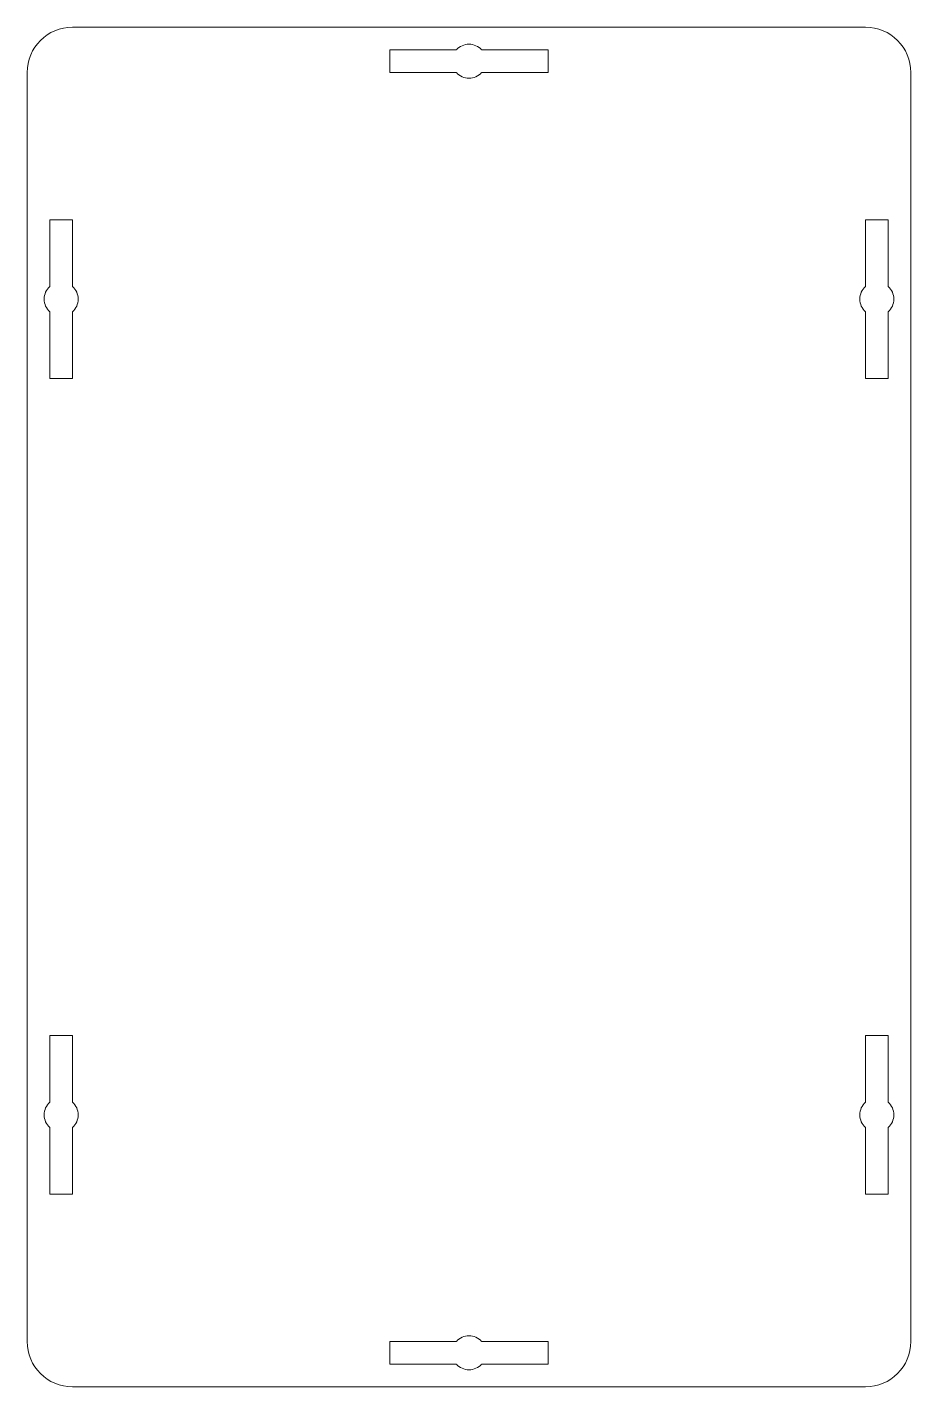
# Model space of a CAD drawing. Header units: millimetres. Extents: x 0 to 78, y 0 to 120.
import ezdxf

# ---------------------------------------------------------------- set-up
doc = ezdxf.new("R2010")
doc.units = ezdxf.units.MM

msp = doc.modelspace()

# ---------------------------------------------------------------- linework, layer by layer
at = {"color": 7, "linetype": 'Continuous', "lineweight": 15}
for p, q in [((74, 120), (4, 120)), ((37.88, 118), (32, 118)), ((32, 118), (32, 116)), ((46, 118), (40.12, 118)), ((46, 116), (46, 118)), ((0, 116), (0, 4)), ((32, 116), (37.88, 116)), ((40.12, 116), (46, 116)), ((78, 4), (78, 116)), ((4, 103), (2, 103)), ((2, 103), (2, 97.12)), ((4, 97.12), (4, 103)), ((76, 103), (74, 103)), ((74, 103), (74, 97.12)), ((76, 97.12), (76, 103)), ((2, 94.88), (2, 89)), ((4, 89), (4, 94.88)), ((74, 94.88), (74, 89)), ((76, 89), (76, 94.88)), ((2, 89), (4, 89)), ((74, 89), (76, 89)), ((4, 31), (2, 31)), ((2, 31), (2, 25.12)), ((4, 25.12), (4, 31)), ((76, 31), (74, 31)), ((74, 31), (74, 25.12)), ((76, 25.12), (76, 31)), ((2, 22.88), (2, 17)), ((4, 17), (4, 22.88)), ((74, 22.88), (74, 17)), ((76, 17), (76, 22.88)), ((2, 17), (4, 17)), ((74, 17), (76, 17)), ((37.88, 4), (32, 4)), ((32, 4), (32, 2)), ((46, 4), (40.12, 4)), ((46, 2), (46, 4)), ((32, 2), (37.88, 2)), ((40.12, 2), (46, 2)), ((4, 0), (74, 0))]:
    msp.add_line(p, q, dxfattribs=at)
for centre, radius, start, end in [((4, 116), 4, 90, 180), ((74, 116), 4, 0, 90), ((39, 117), 1.5, 41.8103, 138.1897), ((39, 117), 1.5, 221.8103, 318.1897), ((3, 96), 1.5, 131.8103, 228.1897), ((3, 96), 1.5, 311.8103, 48.1897), ((75, 96), 1.5, 131.8103, 228.1897), ((75, 96), 1.5, 311.8103, 48.1897), ((3, 24), 1.5, 131.8103, 228.1897), ((3, 24), 1.5, 311.8103, 48.1897), ((75, 24), 1.5, 131.8103, 228.1897), ((75, 24), 1.5, 311.8103, 48.1897), ((4, 4), 4, 180, 270), ((39, 3), 1.5, 41.8103, 138.1897), ((74, 4), 4, 270, 0), ((39, 3), 1.5, 221.8103, 318.1897)]:
    msp.add_arc(centre, radius, start, end, dxfattribs=at)

doc.saveas('drawing.dxf')
